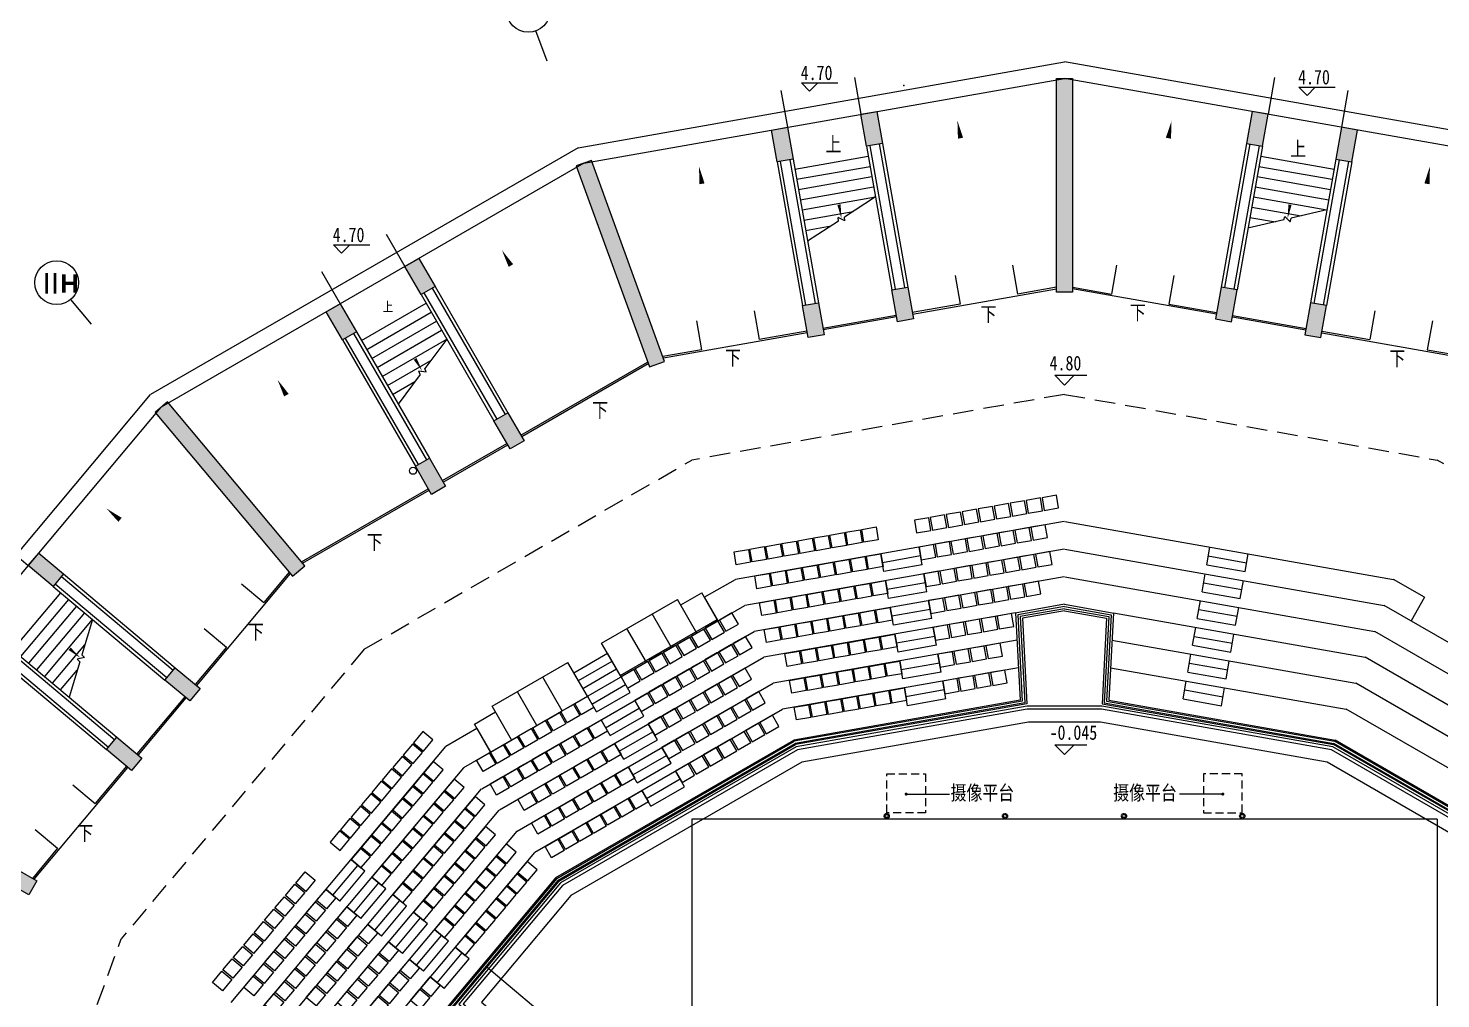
# Model space of a CAD drawing. Extents: x 23317406 to 24383751, y 42324270 to 43451021.
# Drawn here: x 23965397 to 24008980, y 43113405 to 43143351 of the extents above; entities that cross this region are included whole.
import ezdxf

# ---------------------------------------------------------------- set-up
doc = ezdxf.new("R2010")
doc.units = 0
doc.header["$MEASUREMENT"] = 0
doc.linetypes.add('DASHED', pattern=[0.75, 0.5, -0.25])
doc.linetypes.add('HIDDEN', pattern=[9.525, 6.35, -3.175])
doc.layers.get('0').update_dxf_attribs({"linetype": 'CONTINUOUS'})
for name, color, linetype in [('Y-LG', 7, 'CONTINUOUS'), ('场地', 5, 'CONTINUOUS'), ('墙', 7, 'CONTINUOUS'), ('座位', 253, 'CONTINUOUS'), ('投影', 9, 'CONTINUOUS'), ('柱填充', 8, 'CONTINUOUS'), ('柱形', 7, 'CONTINUOUS'), ('栏杆', 146, 'CONTINUOUS'), ('楼梯', 5, 'CONTINUOUS'), ('汉字', 7, 'CONTINUOUS'), ('辅助件', 9, 'CONTINUOUS'), ('边界', 9, 'CONTINUOUS'), ('门窗', 7, 'CONTINUOUS')]:
    doc.layers.add(name, color=color, linetype=linetype)
doc.styles.add('Q1', font='SimSun.ttf', dxfattribs={"width": 0.8, "height": 450})
doc.styles.add('Q200', font='SimSun.ttf', dxfattribs={"width": 0.8, "height": 450})
doc.styles.add('T-SG-01$0$Arial', font='ARIALBD.TTF')
doc.linetypes.add('ZIGZAG', pattern='A,0.00254,-5.08,[131,ltypeshp.shx,S=5.08,R=0,X=-5.08,Y=0],-10.16,[131,ltypeshp.shx,S=5.08,R=180,X=5.08,Y=0],-5.08', length=20.32254)
doc.dimstyles.new('Q2', dxfattribs={"dimscale": 150, "dimtxt": 2.5, "dimasz": 2.5, "dimexe": 0, "dimexo": 0, "dimgap": 0.5, "dimtad": 1, "dimdec": 4, "dimdsep": 46, "dimtxsty": 'Q200', "dimblk1": 'DOTSMALL', "dimblk2": 'DOTSMALL', "dimsah": 1, "dimcen": 2.5, "dimadec": 0, "dimazin": 0, "dimtfac": 1, "dimtdec": 3, "dimtmove": 2, "dimatfit": 3, "dimldrblk": 'DOTSMALL', "dimfxl": 1, "dimtolj": 1, "dimtzin": 10, "dimarcsym": 0})

# ---------------------------------------------------------------- blocks, each defined once
blk = doc.blocks.new('M100')
at = {"layer": '门窗'}
blk.add_line((0, 1000), (0, 0), dxfattribs=at)
blk = doc.blocks.new('T-SEAT-LOWER$0$SEAT_500CS')
blk.add_lwpolyline([(-400, -225), (-400, 225), (0, 225), (0, -225)], close=True)
blk = doc.blocks.new('_DOTSMALL')
at = {"color": 0, "linetype": 'ByBlock', "const_width": 0.5}
blk.add_lwpolyline([(-0.0625, 0, 1), (0.0625, 0, 1)], format="xyb", close=True, dxfattribs=at)

msp = doc.modelspace()

# ---------------------------------------------------------------- hatches: boundary and pattern name
at = {"layer": '柱填充'}
for points in [[(23997620, 43141802.95279), (23997620, 43135202.67981), (23997120, 43135202.67981), (23997120, 43141802.95279)], [(23991580.15561, 43140782.04701), (23991087.75173, 43140695.22292), (23991261.39991, 43139710.41516), (23991753.80378, 43139797.23925)], [(24002986.19622, 43139797.23925), (24003478.60009, 43139710.41516), (24003652.24827, 43140695.22292), (24003159.84439, 43140782.04701)], [(23988503.9382, 43139224.20027), (23988996.34208, 43139311.02436), (23988822.6939, 43140295.83211), (23988330.29002, 43140209.00802)], [(24006409.70998, 43140209.00802), (24005917.3061, 43140295.83211), (24005743.65792, 43139311.02436), (24006236.0618, 43139224.20027)], [(23982775.36878, 43139273.60728), (23982305.52247, 43139102.5972), (23984562.94878, 43132900.36939), (23985032.79509, 43133071.37946)], [(23977448.94175, 43136248.5213), (23977015.92904, 43135998.5213), (23977515.92904, 43135132.4959), (23977948.94175, 43135382.4959)], [(23992216.46666, 43134293.97284), (23992708.87054, 43134380.79692), (23992535.22236, 43135365.60468), (23992042.81848, 43135278.78059)], [(24002697.18152, 43135278.78059), (24002204.77764, 43135365.60468), (24002031.12946, 43134380.79692), (24002523.53334, 43134293.97284)], [(23975091.05791, 43133732.4959), (23975524.07062, 43133982.4959), (23975024.07062, 43134848.5213), (23974591.05791, 43134598.5213)], [(23989459.00318, 43133807.75763), (23989951.40705, 43133894.58171), (23989777.75888, 43134879.38947), (23989285.355, 43134792.56538)], [(24005454.645, 43134792.56538), (24004962.24112, 43134879.38947), (24004788.59295, 43133894.58171), (24005280.99682, 43133807.75763)], [(23969308.04326, 43131498.24326), (23973550.61695, 43126442.14082), (23973933.63917, 43126763.53463), (23969691.06548, 43131819.63707)], [(23980265.93061, 43130369.35708), (23980698.94331, 43130619.35708), (23980198.94331, 43131485.38248), (23979765.93061, 43131235.38248)], [(23977841.05791, 43128969.35618), (23978274.07062, 43129219.35618), (23977774.07062, 43130085.38158), (23977341.05791, 43129835.38158)], [(23965720.50147, 43127155.24086), (23965399.10767, 43126772.21864), (23966165.15211, 43126129.43103), (23966486.54592, 43126512.45325)], [(23970378.39771, 43122594.10055), (23970699.79151, 43122977.12278), (23969933.74707, 43123619.91039), (23969612.35326, 43123236.88816)], [(23968578.59124, 43120449.17473), (23968899.98505, 43120832.19695), (23968133.9406, 43121474.98456), (23967812.5468, 43121091.96234)], [(23959945.25018, 43120340.10097), (23965661.25425, 43117039.96449), (23965411.25425, 43116606.95178), (23959695.25018, 43119907.08827)]]:
    msp.add_hatch(color=256, dxfattribs=at).paths.add_polyline_path(points)

# ---------------------------------------------------------------- linework, layer by layer
for p, q in [((23981406.64567, 43142331.15362), (23981055.63916, 43143267.57447)), ((23967351.81863, 43134218.51195), (23966709.03102, 43134984.5564))]:
    msp.add_line(p, q)
at = {"color": 2}
for centre in [(23980828.08644, 43143903.06228), (23966275.14938, 43135501.63639)]:
    msp.add_circle(centre, 675, dxfattribs=at)
at = {"layer": 'Y-LG'}
msp.add_circle((23977267.41349, 43129697.78469), 110, dxfattribs=at)
at = {"layer": '场地'}
for p, q in [((23985870, 43118944.23646), (23985870, 43077944.23646)), ((24008870, 43118944.23646), (23985870, 43118944.23646)), ((24008870, 43118944.23646), (24008870, 43077944.23646))]:
    msp.add_line(p, q, dxfattribs=at)
at = {"layer": '墙'}
for p, q in [((23991261.39991, 43139710.41516), (23992042.81671, 43135278.78028)), ((23991359.88068, 43139727.77998), (23992141.29748, 43135296.14509)), ((23991655.32301, 43139779.87444), (23992436.73981, 43135348.23955)), ((23991753.80378, 43139797.23925), (23992535.22058, 43135365.60436)), ((24002986.19621, 43139797.23925), (24002204.77942, 43135365.60436)), ((24003084.67699, 43139779.87444), (24002303.26019, 43135348.23955)), ((24003380.11932, 43139727.77998), (24002598.70252, 43135296.14509)), ((24003478.60009, 43139710.41516), (24002697.18329, 43135278.78028)), ((23988503.9382, 43139224.20027), (23989285.355, 43134792.56538)), ((23988602.41897, 43139241.56508), (23989383.83577, 43134809.9302)), ((23988897.8613, 43139293.65954), (23989679.2781, 43134862.02465)), ((23988996.34208, 43139311.02436), (23989777.75888, 43134879.38947)), ((24005743.65792, 43139311.02436), (24004962.24112, 43134879.38947)), ((24005842.1387, 43139293.65954), (24005060.7219, 43134862.02465)), ((24006137.58102, 43139241.56508), (24005356.16422, 43134809.9302)), ((24006236.0618, 43139224.20027), (24005454.645, 43134792.56538)), ((23977862.33937, 43135332.4958), (23980112.33937, 43131435.38148)), ((23977948.94192, 43135382.4958), (23980198.94191, 43131485.38148)), ((23977515.92921, 43135132.4958), (23979765.92921, 43131235.38148)), ((23977602.53175, 43135182.4958), (23979852.53175, 43131285.38148)), ((23975524.07078, 43133982.4958), (23977774.07078, 43130085.38148)), ((23975091.05808, 43133732.4958), (23977341.05808, 43129835.38148)), ((23975177.66062, 43133782.4958), (23977427.66062, 43129885.38148)), ((23975437.46824, 43133932.4958), (23977687.46824, 43130035.38148)), ((23966165.15247, 43126129.43089), (23969612.35247, 43123236.88665)), ((23966229.43123, 43126206.03534), (23969676.63123, 43123313.49109)), ((23966422.26752, 43126435.84867), (23969869.46751, 43123543.30443)), ((23966486.54628, 43126512.45311), (23969933.74627, 43123619.90887)), ((23964686.74097, 43124367.52867), (23968133.94096, 43121474.98443)), ((23964365.34717, 43123984.50645), (23967812.54716, 43121091.96221)), ((23964429.62593, 43124061.1109), (23967876.82592, 43121168.56665)), ((23964622.46221, 43124290.92423), (23968069.6622, 43121398.37999))]:
    msp.add_line(p, q, dxfattribs=at)
at = {"layer": '墙', "ltscale": 100}
for p, q in [((23992682.82153, 43134528.51777), (23997120, 43135310.91206)), ((24002057.17847, 43134528.51777), (23997620, 43135310.91206)), ((23992190.41943, 43134441.694), (23989925.35983, 43134042.30288)), ((24002549.58057, 43134441.694), (24004814.64017, 43134042.30288)), ((23989432.95595, 43133955.47879), (23984995.77748, 43133173.08451)), ((24005307.04405, 43133955.47879), (24009744.22252, 43133173.08451)), ((23980623.94339, 43130749.26074), (23984525.93117, 43133002.07443)), ((23978199.0707, 43129349.25984), (23980190.93069, 43130499.26074)), ((23973864.06883, 43126846.44534), (23977766.058, 43129099.25984)), ((23973481.04661, 43126525.05153), (23970584.88512, 43123073.54068)), ((23970263.49132, 43122690.51846), (23968785.07866, 43120928.61486)), ((23968463.68485, 43120545.59264), (23965567.52238, 43117094.08061))]:
    msp.add_line(p, q, dxfattribs=at)
at = {"layer": '墙', "color": 9, "linetype": 'ZIGZAG', "ltscale": 10}
for p, q in [((23997120, 43135361.68339), (23995924.00471, 43135150.79715)), ((23997620, 43135361.68339), (23998815.99529, 43135150.79715)), ((23994151.35075, 43134838.23043), (23992674.1409, 43134577.75848)), ((24000588.64925, 43134838.23043), (24002065.8591, 43134577.75848)), ((23992181.73703, 43134490.93439), (23989916.67742, 43134091.54326)), ((24002558.26297, 43134490.93439), (24004823.32258, 43134091.54326)), ((23989424.27354, 43134004.71918), (23987947.06191, 43133744.24691)), ((24005315.72646, 43134004.71918), (24006792.93809, 43133744.24691)), ((23986174.40796, 43133431.68019), (23984978.41267, 43133220.79395)), ((24008565.59204, 43133431.68019), (24009761.58733, 43133220.79395)), ((23980598.94339, 43130792.56201), (23984508.56636, 43133049.78388)), ((23978174.0707, 43129392.56111), (23980165.93069, 43130542.56201)), ((23973831.43364, 43126885.33843), (23977741.058, 43129142.56111)), ((23973448.41142, 43126563.94463), (23972667.78094, 43125633.62544)), ((23971510.76324, 43124254.74545), (23970546.5829, 43123105.68006)), ((23970225.1891, 43122722.65784), (23968746.77643, 43120960.75424)), ((23968425.38263, 43120577.73202), (23967461.2013, 43119428.66546)), ((23966304.1836, 43118049.78546), (23965523.55312, 43117119.46627))]:
    msp.add_line(p, q, dxfattribs=at)
at = {"layer": '墙', "ltscale": 5000}
for start, end in [(67.1172342395, 67.1172342395), (66.2587266313, 66.2587266313), (64.4772342395, 64.4772342395), (64.9387266313, 64.9387266313)]:
    msp.add_arc((23850578.58196, 42857442.58139), 533172.67138, start, end, dxfattribs=at)
at = {"layer": '墙'}
for centre, start, end in [((23850634.74669, 42857737.27781), 79.4743453394, 79.4743453394), ((23850639.30178, 42857736.37231), 78.1227654233, 78.1227654233), ((23850644.55659, 42857735.23786), 77.5606287088, 77.5606287088), ((23850649.0789, 42857734.18074), 76.2090487927, 76.2090487927)]:
    msp.add_arc(centre, 530172.67138, start, end, dxfattribs=at)
at = {"layer": '座位'}
for p, q in [((23983089.61522, 43124378.58842), (23985427.88381, 43125728.58842)), ((23986027.88381, 43124689.35794), (23985427.88381, 43125728.58842)), ((23985527.88381, 43125555.38334), (23986177.40286, 43125930.38335)), ((23986677.40286, 43125064.35794), (23986177.40286, 43125930.38335)), ((23985248.46095, 43124239.35794), (23984648.46094, 43125278.58842)), ((23984469.03808, 43123789.35794), (23983869.03808, 43124828.58842)), ((23983689.61522, 43123339.35794), (23983089.61522, 43124378.58842)), ((23979712.11615, 43122428.58841), (23982050.38474, 43123778.58842)), ((23982650.38474, 43122739.35793), (23982050.38474, 43123778.58842)), ((23981870.96188, 43122289.35793), (23981270.96187, 43123328.58842)), ((23981091.53901, 43121839.35793), (23980491.53901, 43122878.58841)), ((23979162.5971, 43121880.38333), (23979812.11615, 43122255.38333)), ((23980312.11615, 43121389.35793), (23979712.11615, 43122428.58841)), ((23979662.5971, 43121014.35793), (23979162.5971, 43121880.38333))]:
    msp.add_line(p, q, dxfattribs=at)
at = {"layer": '投影', "linetype": 'HIDDEN', "ltscale": 100}
for p, q in [((23997370, 43132054.85731), (23985874.49064, 43130027.88885)), ((23997370, 43132054.85731), (24008865.50936, 43130027.88885)), ((23975765.50936, 43124191.46579), (23985874.49064, 43130027.88885)), ((24018974.49064, 43124191.46579), (24008865.50936, 43130027.88885)), ((23975765.50936, 43124191.46579), (23968262.3485, 43115249.54689)), ((23964270, 43104280.65952), (23968262.3485, 43115249.54689))]:
    msp.add_line(p, q, dxfattribs=at)
at = {"layer": '投影'}
for p, q in [((23997363.05403, 43128134.08588), (23987215.05453, 43126344.71973)), ((23997376.94597, 43128134.08588), (24007524.94547, 43126344.71973)), ((23997363.05403, 43127281.12753), (23987506.78347, 43125543.20106)), ((23991798.88558, 43126584.33393), (23991701.64259, 43127135.82627)), ((23992932.03339, 43127068.45792), (23991750.26409, 43126860.0801)), ((23992980.65488, 43126792.71175), (23992883.4119, 43127344.20409)), ((23997376.94597, 43127281.12753), (24007233.21652, 43125543.20106)), ((24001759.34512, 43126792.71175), (24001856.5881, 43127344.20409)), ((24001807.96661, 43127068.45792), (24002989.73591, 43126860.0801)), ((24002941.11442, 43126584.33393), (24003038.35741, 43127135.82627)), ((23992980.65488, 43126792.71175), (23991798.88558, 43126584.33393)), ((24001759.34512, 43126792.71175), (24002941.11442, 43126584.33393)), ((23986257.40286, 43125791.81928), (23987215.05454, 43126344.71974)), ((23997363.05404, 43126428.16918), (23987798.51242, 43124741.68239)), ((23991944.75005, 43125757.09542), (23991847.50707, 43126308.58776)), ((23993077.89786, 43126241.21941), (23991896.12856, 43126032.84159)), ((23993126.51935, 43125965.47324), (23993029.27637, 43126516.96558)), ((23997376.94596, 43126428.16918), (24006941.48758, 43124741.68239)), ((24001613.48065, 43125965.47324), (24001710.72363, 43126516.96558)), ((24001662.10214, 43126241.21941), (24002843.87144, 43126032.84159)), ((24002795.24995, 43125757.09542), (24002892.49293, 43126308.58776)), ((24008482.59714, 43125791.81928), (24007524.94546, 43126344.71974)), ((23986257.40286, 43125791.81928), (23986677.40286, 43125064.35794)), ((23993126.51935, 43125965.47324), (23991944.75005, 43125757.09542)), ((23993272.38382, 43125138.23473), (23993175.14084, 43125689.72707)), ((24001467.61617, 43125138.23473), (24001564.85916, 43125689.72707)), ((24001613.48065, 43125965.47324), (24002795.24995, 43125757.09542)), ((24008482.59714, 43125791.81928), (24008062.59714, 43125064.35794)), ((23978839.32462, 43120539.04134), (23987506.78348, 43125543.20107)), ((23995861.86103, 43125310.50998), (23988090.24136, 43123940.16372)), ((23992090.61452, 43124929.85691), (23991993.37154, 43125481.34925)), ((23993223.76233, 43125413.9809), (23992041.99303, 43125205.60308)), ((23997370, 43125576.43558), (23995847.35072, 43125307.95143)), ((23995861.86103, 43125310.50998), (23996003.17473, 43122614.08404)), ((23997370, 43125373.35026), (23996070.84753, 43125144.27463)), ((23997370, 43125576.43558), (23998892.64928, 43125307.95143)), ((23997370, 43125373.35026), (23998669.15247, 43125144.27463)), ((23998878.13897, 43125310.50998), (23998736.82527, 43122614.08406)), ((23998878.13897, 43125310.50998), (24006649.75864, 43123940.16372)), ((24001516.23766, 43125413.9809), (24002698.00697, 43125205.60308)), ((24002649.38548, 43124929.85691), (24002746.62846, 43125481.34925)), ((24015900.67538, 43120539.04134), (24007233.21652, 43125543.20107)), ((23983664.61522, 43123382.65921), (23986652.40286, 43125107.65921)), ((23993272.38382, 43125138.23473), (23992090.61452, 43124929.85691)), ((23993418.2483, 43124310.99621), (23993321.00532, 43124862.48856)), ((23996070.84753, 43125144.27463), (23996208.99748, 43122508.21642)), ((23998669.15247, 43125144.27463), (23998531.00252, 43122508.21644)), ((24001321.7517, 43124310.99621), (24001418.99468, 43124862.48856)), ((24001467.61617, 43125138.23473), (24002649.38548, 43124929.85691)), ((23979387.59569, 43119885.63733), (23987798.51242, 43124741.6824)), ((23995906.15338, 43124465.36157), (23988381.9703, 43123138.64505)), ((23992236.47899, 43124102.6184), (23992139.23601, 43124654.11074)), ((23993369.62681, 43124586.74239), (23992187.8575, 43124378.36457)), ((23998833.84661, 43124465.36157), (24006358.0297, 43123138.64505)), ((24001370.37319, 43124586.74239), (24002552.14249, 43124378.36457)), ((24002503.521, 43124102.6184), (24002600.76399, 43124654.11074)), ((24015352.40431, 43119885.63733), (24006941.48758, 43124741.6824)), ((23979935.86675, 43119232.23333), (23988090.24136, 43123940.16373)), ((23982230.38474, 43123466.81927), (23983269.61522, 43124066.81928)), ((23983689.61522, 43123339.35794), (23983269.61522, 43124066.81928)), ((23993418.2483, 43124310.99621), (23992236.47899, 43124102.6184)), ((23993564.11277, 43123483.7577), (23993466.86979, 43124035.25004)), ((24001175.88723, 43123483.7577), (24001273.13021, 43124035.25004)), ((24001321.7517, 43124310.99621), (24002503.521, 43124102.6184)), ((24014804.13325, 43119232.23333), (24006649.75864, 43123940.16373)), ((23982370.38474, 43123224.33216), (23983409.61522, 43123824.33216)), ((23982510.38474, 43122981.84505), (23983549.61522, 43123581.84505)), ((23995950.44574, 43123620.21315), (23988673.69924, 43122337.12638)), ((23992382.34347, 43123275.37988), (23992285.10048, 43123826.87223)), ((23993515.49128, 43123759.50387), (23992333.72198, 43123551.12606)), ((23993564.11277, 43123483.7577), (23992382.34347, 43123275.37988)), ((23998789.55426, 43123620.21315), (24006066.30076, 43122337.12638)), ((24001175.88723, 43123483.7577), (24002357.65653, 43123275.37988)), ((24001224.50872, 43123759.50387), (24002406.27802, 43123551.12606)), ((24002357.65653, 43123275.37988), (24002454.89952, 43123826.87223)), ((23980484.13781, 43118578.82932), (23988381.9703, 43123138.64506)), ((23982650.38474, 43122739.35793), (23982230.38474, 43123466.81927)), ((23982790.38474, 43122496.87082), (23983829.61522, 43123096.87082)), ((23983969.61522, 43122854.38371), (23983689.61522, 43123339.35794)), ((23993709.97724, 43122656.51919), (23993612.73426, 43123208.01153)), ((24001030.02276, 43122656.51919), (24001127.26574, 43123208.01153)), ((24014255.86219, 43118578.82932), (24006358.0297, 43123138.64506)), ((23982930.38474, 43122254.38371), (23982650.38474, 43122739.35793)), ((23982930.38474, 43122254.38371), (23983969.61522, 43122854.38371)), ((23984389.61522, 43122126.92237), (23984109.61522, 43122611.8966)), ((23996003.17473, 43122614.08404), (23989020.99562, 43121382.93747)), ((23992528.20794, 43122448.14137), (23992430.96496, 43122999.63371)), ((23993661.35575, 43122932.26536), (23992479.58645, 43122723.88754)), ((23993709.97724, 43122656.51919), (23992528.20794, 43122448.14137)), ((23998736.82527, 43122614.08406), (24005719.0044, 43121382.93749)), ((24001030.02276, 43122656.51919), (24002211.79206, 43122448.14137)), ((24001078.64425, 43122932.26536), (24002260.41355, 43122723.88754)), ((24002211.79206, 43122448.14137), (24002309.03504, 43122999.63371)), ((23981032.40887, 43117925.42532), (23988673.69924, 43122337.12639)), ((23983210.38474, 43121769.40948), (23984249.61522, 43122369.40949)), ((23996208.99748, 43122508.21642), (23989069.61711, 43121249.35103)), ((23998531.00252, 43122508.21644), (24005670.38291, 43121249.35104)), ((24013707.59112, 43117925.42532), (24006066.30076, 43122337.12639)), ((23979242.5971, 43121741.81927), (23978284.94541, 43121188.91881)), ((23979242.5971, 43121741.81927), (23979662.5971, 43121014.35793)), ((23983350.38474, 43121526.92237), (23983070.38474, 43122011.8966)), ((23983350.38474, 43121526.92237), (23984389.61522, 43122126.92237)), ((23984809.61523, 43121399.46103), (23984529.61523, 43121884.43526)), ((23981679.00438, 43117144.03686), (23989020.99561, 43121382.93748)), ((23983630.38474, 43121041.94814), (23984669.61522, 43121641.94815)), ((23983770.38474, 43120799.46103), (23984809.61523, 43121399.46103)), ((24013060.99563, 43117144.03686), (24005719.0044, 43121382.93749)), ((23971656.77554, 43113289.77353), (23978284.94543, 43121188.91881)), ((23981770.38289, 43117035.13619), (23989069.6171, 43121249.35103)), ((23983770.38474, 43120799.46103), (23983490.38474, 43121284.43526)), ((23984050.38474, 43120314.48681), (23985089.61523, 43120914.48681)), ((23985229.61523, 43120671.9997), (23984949.61523, 43121156.97392)), ((24012969.61712, 43117035.1362), (24005670.38291, 43121249.35104)), ((23972395.45914, 43112863.29435), (23978833.21649, 43120535.5148)), ((23984190.38474, 43120071.99969), (23983910.38474, 43120556.97392)), ((23984190.38474, 43120071.99969), (23985229.61523, 43120671.9997)), ((23985649.61523, 43119944.53836), (23985369.61523, 43120429.51258)), ((23984470.38474, 43119587.02547), (23985509.61523, 43120187.02547)), ((23973134.14274, 43112436.81517), (23979381.48755, 43119882.11079)), ((23984610.38475, 43119344.53836), (23984330.38474, 43119829.51258)), ((23984610.38475, 43119344.53836), (23985649.61523, 43119944.53836)), ((23973872.82634, 43112010.336), (23979929.75861, 43119228.70679)), ((23974611.50995, 43111583.85682), (23980478.02968, 43118575.30278)), ((23975350.19355, 43111157.37764), (23981026.30074, 43117921.89877)), ((23974799.68036, 43116599.73897), (23975571.02549, 43117518.9923)), ((23975785.51794, 43117339.01177), (23975356.53305, 43117698.97283)), ((23975014.1728, 43116419.75844), (23975785.51794, 43117339.01177)), ((23975443.15769, 43116059.79738), (23976214.50282, 43116979.05071)), ((23976428.99527, 43116799.07018), (23976000.01038, 43117159.03124)), ((23981679.00438, 43117144.03686), (23976229.57879, 43110649.66433)), ((23981770.38289, 43117035.13619), (23976352.69273, 43110578.58447)), ((23975014.1728, 43116419.75844), (23974585.18792, 43116779.7195)), ((23975657.65014, 43115879.81685), (23976428.99527, 43116799.07018)), ((23977072.4726, 43116259.12859), (23976643.48771, 43116619.08965)), ((23975657.65014, 43115879.81685), (23975228.66525, 43116239.77791)), ((23976086.63502, 43115519.85578), (23976857.98016, 43116439.10912)), ((23976301.12747, 43115339.87525), (23977072.4726, 43116259.12859)), ((23977715.94993, 43115719.18699), (23977286.96505, 43116079.14806)), ((23976301.12747, 43115339.87525), (23975872.14258, 43115699.83632)), ((23976730.11236, 43114979.91419), (23977501.45749, 43115899.16752)), ((23976944.6048, 43114799.93366), (23977715.94993, 43115719.18699)), ((23977373.58969, 43114439.9726), (23978144.93482, 43115359.22593)), ((23978359.42726, 43115179.2454), (23977930.44238, 43115539.20646)), ((23976944.6048, 43114799.93366), (23976515.61991, 43115159.89472)), ((23977588.08213, 43114259.99207), (23978359.42726, 43115179.2454)), ((23978017.06702, 43113900.03101), (23978788.41215, 43114819.28434)), ((23979002.9046, 43114639.30381), (23978573.91971, 43114999.26487)), ((23977588.08213, 43114259.99207), (23977159.09724, 43114619.95313)), ((23978231.55946, 43113720.05048), (23979002.9046, 43114639.30381)), ((23983450, 43111103.55879), (23979543.62852, 43114381.39366)), ((23978231.55946, 43113720.05048), (23977802.57458, 43114080.01154))]:
    msp.add_line(p, q, dxfattribs=at)
at = {"layer": '投影', "linetype": 'DASHED', "ltscale": 500}
for points in [[(23991885, 43120344.23646), (23993085, 43120344.23646), (23993085, 43119144.23646), (23991885, 43119144.23646)], [(24002855, 43120344.23646), (24001655, 43120344.23646), (24001655, 43119144.23646), (24002855, 43119144.23646)]]:
    msp.add_lwpolyline(points, close=True, dxfattribs=at)
at = {"layer": '柱形'}
for p, q in [((23997120, 43135202.67981), (23997120, 43141802.95279)), ((23997120, 43141802.95279), (23997620, 43141802.95279)), ((23997620, 43141802.95279), (23997620, 43135202.67981)), ((23991087.75173, 43140695.22292), (23991580.15561, 43140782.04701)), ((23991261.39991, 43139710.41516), (23991087.75173, 43140695.22292)), ((23991580.15561, 43140782.04701), (23991753.80378, 43139797.23925)), ((24003159.84439, 43140782.04701), (24002986.19622, 43139797.23925)), ((24003652.24827, 43140695.22292), (24003159.84439, 43140782.04701)), ((24003478.60009, 43139710.41516), (24003652.24827, 43140695.22292)), ((23988330.29002, 43140209.00802), (23988822.6939, 43140295.83211)), ((23988503.9382, 43139224.20027), (23988330.29002, 43140209.00802)), ((23988822.6939, 43140295.83211), (23988996.34208, 43139311.02436)), ((24005917.3061, 43140295.83211), (24005743.65792, 43139311.02436)), ((24006409.70998, 43140209.00802), (24005917.3061, 43140295.83211)), ((24006236.0618, 43139224.20027), (24006409.70998, 43140209.00802)), ((23991753.80378, 43139797.23925), (23991261.39991, 43139710.41516)), ((24002986.19622, 43139797.23925), (24003478.60009, 43139710.41516)), ((23982775.36878, 43139273.60728), (23982305.52247, 43139102.5972)), ((23985032.79509, 43133071.37946), (23982775.36878, 43139273.60728)), ((23988996.34208, 43139311.02436), (23988503.9382, 43139224.20027)), ((24005743.65792, 43139311.02436), (24006236.0618, 43139224.20027)), ((23982305.52247, 43139102.5972), (23984562.94878, 43132900.36939)), ((23977015.92904, 43135998.5213), (23977448.94175, 43136248.5213)), ((23977448.94175, 43136248.5213), (23977948.94175, 43135382.4959)), ((23977515.92904, 43135132.4959), (23977015.92904, 43135998.5213)), ((23977948.94175, 43135382.4959), (23977515.92904, 43135132.4959)), ((23992042.81848, 43135278.78059), (23992535.22236, 43135365.60468)), ((23992216.46666, 43134293.97284), (23992042.81848, 43135278.78059)), ((23992535.22236, 43135365.60468), (23992708.87054, 43134380.79692)), ((24002204.77764, 43135365.60468), (24002031.12946, 43134380.79692)), ((24002697.18152, 43135278.78059), (24002204.77764, 43135365.60468)), ((24002523.53334, 43134293.97284), (24002697.18152, 43135278.78059)), ((23974591.05791, 43134598.5213), (23975024.07062, 43134848.5213)), ((23975024.07062, 43134848.5213), (23975524.07062, 43133982.4959)), ((23989285.355, 43134792.56538), (23989777.75888, 43134879.38947)), ((23989777.75888, 43134879.38947), (23989951.40705, 43133894.58171)), ((23997620, 43135202.67981), (23997120, 43135202.67981)), ((24004962.24112, 43134879.38947), (24004788.59295, 43133894.58171)), ((24005454.645, 43134792.56538), (24004962.24112, 43134879.38947)), ((23975091.05791, 43133732.4959), (23974591.05791, 43134598.5213)), ((23989459.00318, 43133807.75763), (23989285.355, 43134792.56538)), ((23992708.87054, 43134380.79692), (23992216.46666, 43134293.97284)), ((24002031.12946, 43134380.79692), (24002523.53334, 43134293.97284)), ((24005280.99682, 43133807.75763), (24005454.645, 43134792.56538)), ((23975524.07062, 43133982.4959), (23975091.05791, 43133732.4959)), ((23989951.40705, 43133894.58171), (23989459.00318, 43133807.75763)), ((24004788.59295, 43133894.58171), (24005280.99682, 43133807.75763)), ((23984562.94878, 43132900.36939), (23985032.79509, 43133071.37946)), ((23969691.06548, 43131819.63707), (23969308.04326, 43131498.24326)), ((23973933.63917, 43126763.53463), (23969691.06548, 43131819.63707)), ((23969308.04326, 43131498.24326), (23973550.61695, 43126442.14082)), ((23979765.93061, 43131235.38248), (23980198.94331, 43131485.38248)), ((23980198.94331, 43131485.38248), (23980698.94331, 43130619.35708)), ((23980265.93061, 43130369.35708), (23979765.93061, 43131235.38248)), ((23980698.94331, 43130619.35708), (23980265.93061, 43130369.35708)), ((23977341.05791, 43129835.38158), (23977774.07062, 43130085.38158)), ((23977774.07062, 43130085.38158), (23978274.07062, 43129219.35618)), ((23977841.05791, 43128969.35618), (23977341.05791, 43129835.38158)), ((23978274.07062, 43129219.35618), (23977841.05791, 43128969.35618)), ((23965399.10767, 43126772.21864), (23965720.50147, 43127155.24086)), ((23965720.50147, 43127155.24086), (23966486.54592, 43126512.45325)), ((23966165.15211, 43126129.43103), (23965399.10767, 43126772.21864)), ((23973550.61695, 43126442.14082), (23973933.63917, 43126763.53463)), ((23966486.54592, 43126512.45325), (23966165.15211, 43126129.43103)), ((23969612.35326, 43123236.88816), (23969933.74707, 43123619.91039)), ((23969933.74707, 43123619.91039), (23970699.79151, 43122977.12278)), ((23970378.39771, 43122594.10055), (23969612.35326, 43123236.88816)), ((23970699.79151, 43122977.12278), (23970378.39771, 43122594.10055)), ((23967812.5468, 43121091.96234), (23968133.9406, 43121474.98456)), ((23968133.9406, 43121474.98456), (23968899.98505, 43120832.19695)), ((23968578.59124, 43120449.17473), (23967812.5468, 43121091.96234)), ((23968899.98505, 43120832.19695), (23968578.59124, 43120449.17473)), ((23959945.25018, 43120340.10097), (23965661.25425, 43117039.96449)), ((23965411.25425, 43116606.95178), (23959695.25018, 43119907.08827)), ((23965661.25425, 43117039.96449), (23965411.25425, 43116606.95178))]:
    msp.add_line(p, q, dxfattribs=at)
at = {"layer": '柱形', "linetype": 'DASHED'}
for centre, radius in [((23991885, 43119044.23646), 80), ((23995535, 43119044.23646), 80), ((23999205, 43119044.23646), 80), ((24002855, 43119044.23646), 80), ((23991885, 43119044.23646), 50), ((23995535, 43119044.23646), 50), ((23999205, 43119044.23646), 50), ((24002855, 43119044.23646), 50)]:
    msp.add_circle(centre, radius, dxfattribs=at)
at = {"layer": '栏杆'}
for p, q in [((23997370, 43125510.43285), (23995929.78164, 43125256.4835)), ((23995929.78164, 43125256.4835), (23996069.51347, 43122590.24144)), ((23997370, 43125439.35299), (23996002.92692, 43125198.30112)), ((23997370, 43125510.43285), (23998810.21836, 43125256.4835)), ((23997370, 43125439.35299), (23998737.07308, 43125198.30112)), ((23998810.21836, 43125256.4835), (23998670.48653, 43122590.24144)), ((23996002.92692, 43125198.30112), (23996142.65874, 43122532.05906)), ((23998737.07308, 43125198.30112), (23998597.34126, 43122532.05906)), ((23996069.51347, 43122590.24144), (23989033.15097, 43121349.54088)), ((23996142.65874, 43122532.05906), (23989057.46171, 43121282.74766)), ((23998597.34126, 43122532.05906), (24005682.53828, 43121282.74766)), ((23998670.48653, 43122590.24144), (24005706.84903, 43121349.54088)), ((23981701.84901, 43117116.81169), (23989033.15099, 43121349.54087)), ((24013038.15101, 43117116.8117), (24005706.84903, 43121349.54088)), ((23981747.53826, 43117062.36136), (23989057.46173, 43121282.74764)), ((24012992.46175, 43117062.36136), (24005682.53828, 43121282.74766)), ((23981701.84901, 43117116.81169), (23976260.35728, 43110631.89437)), ((23981747.53826, 43117062.36136), (23976321.91424, 43110596.35444))]:
    msp.add_line(p, q, dxfattribs=at)
at = {"layer": '楼梯'}
for p, q in [((23989050.17301, 43139005.73395), (23991315.23084, 43139405.12476)), ((24003424.76916, 43139405.12476), (24005689.82699, 43139005.73395)), ((23989105.74043, 43138690.59547), (23991370.79826, 43139089.98628)), ((23989161.30784, 43138375.45699), (23991426.36568, 43138774.8478)), ((24003313.63432, 43138774.8478), (24005578.69215, 43138375.45699)), ((24003369.20174, 43139089.98628), (24005634.25957, 43138690.59547)), ((23989216.87526, 43138060.31851), (23991481.93309, 43138459.70932)), ((24003258.06691, 43138459.70932), (24005523.12474, 43138060.31851)), ((23989272.44268, 43137745.18003), (23991537.50051, 43138144.57084)), ((24003202.49949, 43138144.57084), (24005467.55732, 43137745.18003)), ((23989328.01009, 43137430.04155), (23990853.45721, 43137699.01903)), ((24003091.36466, 43137514.29388), (24003877.20105, 43137375.72972)), ((24003146.93207, 43137829.43236), (24004672.37918, 43137560.45487)), ((23989383.57751, 43137114.90307), (23990169.4139, 43137253.46722)), ((23975679.06922, 43133714.02702), (23977670.92765, 43134864.02702)), ((23975839.06922, 43133436.89889), (23977830.92765, 43134586.89889)), ((23975999.06922, 43133159.77076), (23977990.92765, 43134309.77076)), ((23976159.06922, 43132882.64263), (23978150.92765, 43134032.64263)), ((23976319.06922, 43132605.5145), (23978310.92765, 43133755.5145)), ((23976479.06922, 43132328.38637), (23977820.5249, 43133102.87617)), ((23976639.06922, 43132051.25824), (23977330.12215, 43132450.23784)), ((23964924.21475, 43124168.26452), (23966402.62625, 43125930.16673)), ((23965169.34897, 43123962.57248), (23966647.76047, 43125724.4747)), ((23965414.48319, 43123756.88045), (23966892.89469, 43125518.78266)), ((23965659.61741, 43123551.18841), (23967138.02892, 43125313.09063)), ((23965904.75163, 43123345.49637), (23967383.16314, 43125107.39859)), ((23966149.88586, 43123139.80434), (23967145.55075, 43124326.39155)), ((23966395.02008, 43122934.1123), (23966907.93835, 43123545.3845))]:
    msp.add_line(p, q, dxfattribs=at)
at = {"layer": '汉字', "color": 0}
for p, q in [((23989256.85846, 43141662.38443), (23990374.85846, 43141662.38443)), ((23989256.85846, 43141662.38443), (23989506.85846, 43141412.38443)), ((23989756.85846, 43141662.38443), (23989506.85846, 43141412.38443)), ((24004604.74257, 43141528.6338), (24005722.74257, 43141528.6338)), ((24004604.74257, 43141528.6338), (24004854.74257, 43141278.6338)), ((24005104.74257, 43141528.6338), (24004854.74257, 43141278.6338)), ((23974816.18336, 43136663.14779), (23975934.18336, 43136663.14779)), ((23974816.18336, 43136663.14779), (23975066.18336, 43136413.14779)), ((23975316.18336, 43136663.14779), (23975066.18336, 43136413.14779)), ((23997070, 43132641.60467), (23998058.75985, 43132641.60467)), ((23997070, 43132641.60467), (23997370, 43132341.60467)), ((23997670, 43132641.60467), (23997370, 43132341.60467)), ((23997070, 43121242.61245), (23998058.75985, 43121242.61245)), ((23997070, 43121242.61245), (23997370, 43120942.61245)), ((23997670, 43121242.61245), (23997370, 43120942.61245))]:
    msp.add_line(p, q, dxfattribs=at)
at = {"layer": '汉字'}
for p, q in [((23991537.50051, 43138144.57084), (23990586.81459, 43137525.34128)), ((23990593.01524, 43137410.03784), (23990387.10316, 43137514.60143)), ((23990393.30381, 43137399.29798), (23990387.10316, 43137514.60143)), ((23990593.01524, 43137410.03784), (23990586.81459, 43137525.34128)), ((24004137.4658, 43137436.19095), (24003032.32427, 43137179.45924)), ((24004137.4658, 43137436.19095), (24004171.07519, 43137546.6615)), ((24004328.8064, 43137377.97777), (24004171.07519, 43137546.6615)), ((24004328.8064, 43137377.97777), (24004362.41579, 43137488.44832)), ((24005467.55732, 43137745.18003), (24004362.41579, 43137488.44832)), ((23990393.30381, 43137399.29798), (23989442.61789, 43136780.06843)), ((23978310.92765, 43133755.5145), (23977629.36409, 43132848.47533)), ((23977490.63279, 43132663.84878), (23976809.06922, 43131756.80961)), ((23977674.6269, 43132742.24628), (23977445.36997, 43132770.07783)), ((23977490.63279, 43132663.84878), (23977445.36997, 43132770.07783)), ((23977674.6269, 43132742.24628), (23977629.36409, 43132848.47533)), ((23967383.16314, 43125107.39859), (23967052.92855, 43124021.9521)), ((23967131.79416, 43123937.61024), (23966906.84417, 43123885.35287)), ((23967131.79416, 43123937.61024), (23967052.92855, 43124021.9521)), ((23966985.70977, 43123801.01101), (23966655.47519, 43122715.56452)), ((23966985.70977, 43123801.01101), (23966906.84417, 43123885.35287))]:
    msp.add_line(p, q, dxfattribs=at)
for points in [[(23994946.0441, 43135534.36149, 0, 0, 0), (23994163.75155, 43139958.16749, 160, 0, -0.0098031035), (23994067.40842, 43140497.1833, 160, 0, -0.0098031035)], [(23999793.9559, 43135534.36149, 0, 0, 0), (24000576.24845, 43139958.16749, 160, 0, 0.0098031035), (24000672.59158, 43140497.1833, 160, 0, 0.0098031035)], [(23986962.20541, 43134126.59385, 0, 0, 0), (23986184.28761, 43138551.17123, 160, 0, 0.0098031035), (23986090.46608, 43139090.63168, 160, 0, 0.0098031035)], [(23990181.22044, 43139213.83129, 0, 0, -0.0000000108), (23990411.54684, 43137907.58536, 100, 0, -0.0088812165), (23990490.0592, 43137462.31963, 100, 0, 0)], [(24004558.77956, 43139213.83129, 0, 0, -0.0000000108), (24004328.45316, 43137907.58536, 100, 0, -0.0088812165), (24004249.9408, 43137462.31963, 100, 0, 0)], [(24007777.79459, 43134126.59385, 0, 0, 0), (24008555.71239, 43138551.17123, 160, 0, -0.0098031035), (24008649.53392, 43139090.63168, 160, 0, -0.0098031035)], [(23982536.19427, 43132138.41039, 0, 0, 0), (23980289.97294, 43136028.97987, 160, 0, -0.0098031035), (23980015.31999, 43136502.67366, 160, 0, -0.0098031035)], [(23976670.73266, 43134296.41556, 0, 0, -0.0000000108), (23977333.9311, 43133147.72216, 100, 0, -0.0088812165), (23977559.99844, 43132756.16206, 100, 0, 0)], [(23975606.89367, 43128137.77683, 0, 0, 0), (23973360.67234, 43132028.3463, 160, 0, 0.0098031035), (23973087.76795, 43132503.04963, 160, 0, 0.0098031035)], [(23971672.06933, 43125298.82967, 0, 0, 0), (23968229.23181, 43128184.81493, 160, 0, -0.0098031035), (23967808.95613, 43128535.79699, 160, 0, -0.0098031035)], [(23965656.88496, 43125054.6996, 0, 0, -0.0000000108), (23966672.96391, 43124202.10812, 100, 0, -0.0088812165), (23967019.31916, 43123911.48156, 100, 0, 0)], [(23966460.98744, 43119088.50636, 0, 0, 0), (23963021.00535, 43121977.89458, 160, 0, 0.0098031035), (23962602.37552, 43122330.83809, 160, 0, 0.0098031035)]]:
    msp.add_lwpolyline(points, format="xyseb", dxfattribs=at)
at = {"layer": '辅助件'}
for points in [[(24013020, 43100704.23646), (24013020, 43110688.46873), (24016061.93465, 43113240.95498), (24012923.92785, 43116980.68586), (24005646.07215, 43121182.55781), (23998524.87831, 43122438.21642), (23997370, 43122438.21642), (23996215.12169, 43122438.21642), (23989093.92785, 43121182.55781), (23981816.07215, 43116980.68586), (23978678.06534, 43113240.95498), (23981720, 43110688.46873), (23981720, 43100704.23646)], [(24012920, 43100704.23646), (24012920, 43110735.0995), (24015921.05145, 43113253.28066), (24012858.65749, 43116902.89967), (24005611.34251, 43121087.13892), (23998516.12944, 43122338.21642), (23997370, 43122338.21642), (23996223.87056, 43122338.21642), (23989128.65749, 43121087.13892), (23981881.34251, 43116902.89967), (23978818.94855, 43113253.28066), (23981820, 43110735.0995), (23981820, 43100704.23646)], [(24012520, 43100704.23646), (24012520, 43110921.62256), (24015357.51863, 43113302.58339), (24012597.57603, 43116591.7549), (24005472.42397, 43120705.46336), (23998481.13398, 43121938.21642), (23997370, 43121938.21642), (23996258.86602, 43121938.21642), (23989267.57603, 43120705.46336), (23982142.42397, 43116591.7549), (23979382.48137, 43113302.58339), (23982220, 43110921.62256), (23982220, 43100704.23646)]]:
    msp.add_lwpolyline(points, dxfattribs=at)
at = {"layer": '边界'}
for p, q in [((23982366.79745, 43139665.19669), (23997370, 43142310.66609)), ((24012373.20255, 43139665.19669), (23997370, 43142310.66609)), ((23982540.44563, 43139188.10224), (23997370, 43141802.95279)), ((24012199.55437, 43139188.10224), (23997370, 43141802.95279)), ((23982366.79745, 43139665.19669), (23969173.20255, 43132047.87112)), ((23982540.44563, 43139188.10224), (23969499.55437, 43131658.94016)), ((23959380.55756, 43120377.45128), (23969173.20255, 43132047.87112)), ((23959820.25018, 43120123.59462), (23969499.55437, 43131658.94016))]:
    msp.add_line(p, q, dxfattribs=at)
at = {"layer": '门窗'}
msp.add_point((23992411.79643, 43141589.21244), dxfattribs=at)

# ---------------------------------------------------------------- block references
at = {"layer": '座位', "xscale": -1}
for p, rotation in [((23995913.55243, 43128731.45799), 280.0000002419203), ((23996405.9563, 43128818.28208), 280.0000002419203), ((23996898.36018, 43128905.10617), 280.0000002419203), ((23993451.53305, 43128297.33754), 280.0000002419203), ((23993943.93692, 43128384.16163), 280.0000002419203), ((23994436.3408, 43128470.98572), 280.0000002419203), ((23994928.74467, 43128557.80981), 280.0000002419203), ((23995421.14855, 43128644.6339), 280.0000002419203), ((23992959.12917, 43128210.51344), 280.0000002419203), ((23995567.01302, 43127817.39539), 280.0000002419203), ((23996059.4169, 43127904.21948), 280.0000002419203), ((23996551.82077, 43127991.04357), 280.0000002419203), ((23993104.99364, 43127383.27493), 280.0000002419203), ((23993597.39752, 43127470.09902), 280.0000002419203), ((23994089.80139, 43127556.92311), 280.0000002419203), ((23994582.20527, 43127643.74721), 280.0000002419203), ((23995074.60915, 43127730.5713), 280.0000002419203), ((23995712.8775, 43126990.15688), 280.0000002419203), ((23996205.28137, 43127076.98097), 280.0000002419203), ((23996697.68525, 43127163.80506), 280.0000002419203), ((23993250.85811, 43126556.03642), 280.0000002419203), ((23993743.26199, 43126642.86051), 280.0000002419203), ((23994235.66587, 43126729.6846), 280.0000002419203), ((23994728.06974, 43126816.50869), 280.0000002419203), ((23995220.47362, 43126903.33278), 280.0000002419203), ((23995366.33809, 43126076.09427), 280.0000002419203), ((23995858.74197, 43126162.91836), 280.0000002419203), ((23996351.14584, 43126249.74245), 280.0000002419203), ((23993396.72259, 43125728.79791), 280.0000002419203), ((23993889.12646, 43125815.622), 280.0000002419203), ((23994381.53034, 43125902.44609), 280.0000002419203), ((23994873.93422, 43125989.27018), 280.0000002419203), ((23986915.55985, 43125201.85794), 300.0000001179437), ((23995512.20256, 43125248.85576), 280.0000002419203), ((23986049.53444, 43124701.85794), 300.0000001179437), ((23986482.54715, 43124951.85794), 300.0000001179437), ((23993542.58706, 43124901.5594), 280.0000002419203), ((23994034.99094, 43124988.38349), 280.0000002419203), ((23994527.39481, 43125075.20758), 280.0000002419203), ((23995019.79869, 43125162.03167), 280.0000002419203), ((23985616.52174, 43124451.85794), 300.0000001179437), ((23987335.55985, 43124474.3966), 300.0000001179437), ((23995165.66316, 43124334.79316), 280.0000002419203), ((23984750.49634, 43123951.85794), 300.0000001179437), ((23985183.50904, 43124201.85794), 300.0000001179437), ((23986469.53445, 43123974.3966), 300.0000001179437), ((23986902.54715, 43124224.3966), 300.0000001179437), ((23993688.45153, 43124074.32089), 280.0000002419203), ((23994180.85541, 43124161.14498), 280.0000002419203), ((23994673.25928, 43124247.96907), 280.0000002419203), ((23983884.47094, 43123451.85794), 300.0000001179437), ((23984317.48364, 43123701.85794), 300.0000001179437), ((23985603.50904, 43123474.3966), 300.0000001179437), ((23986036.52174, 43123724.3966), 300.0000001179437), ((23987322.54715, 43123496.93527), 300.0000001179437), ((23995311.52763, 43123507.55465), 280.0000002419203), ((23984737.48364, 43122974.3966), 300.0000001179437), ((23985170.49634, 43123224.3966), 300.0000001179437), ((23986456.52175, 43122996.93526), 300.0000001179437), ((23986889.53445, 43123246.93526), 300.0000001179437), ((23993834.31601, 43123247.08237), 280.0000002419203), ((23994326.71988, 43123333.90646), 280.0000002419203), ((23994819.12376, 43123420.73056), 280.0000002419203), ((23984304.47094, 43122724.3966), 300.0000001179437), ((23985590.49634, 43122496.93526), 300.0000001179437), ((23986023.50904, 43122746.93526), 300.0000001179437), ((23987309.53445, 43122519.47393), 300.0000001179437), ((23987742.54715, 43122769.47393), 300.0000001179437), ((23985157.48364, 43122246.93526), 300.0000001179437), ((23986876.52175, 43122269.47393), 300.0000001179437), ((23984724.47094, 43121996.93526), 300.0000001179437), ((23986010.49634, 43121769.47392), 300.0000001179437), ((23986443.50905, 43122019.47392), 300.0000001179437), ((23987729.53445, 43121792.01259), 300.0000001179437), ((23988162.54715, 43122042.01259), 300.0000001179437), ((23977428.83337, 43121475.4522), 319.9999999950214), ((23985144.47094, 43121269.47392), 300.0000001179437), ((23985577.48364, 43121519.47392), 300.0000001179437), ((23986863.50905, 43121292.01259), 300.0000001179437), ((23987296.52175, 43121542.01259), 300.0000001179437), ((23976786.04576, 43120709.40775), 319.9999999950214), ((23977107.43956, 43121092.42997), 319.9999999950214), ((23985997.48364, 43120792.01258), 300.0000001179437), ((23986430.49635, 43121042.01259), 300.0000001179437), ((23976464.65195, 43120326.38553), 319.9999999950214), ((23977750.91689, 43120552.48838), 319.9999999950214), ((23985564.47094, 43120542.01258), 300.0000001179437), ((23976143.25815, 43119943.36331), 319.9999999950214), ((23977429.52309, 43120169.46616), 319.9999999950214), ((23978394.39423, 43120012.54679), 319.9999999950214), ((23975821.86434, 43119560.34109), 319.9999999950214), ((23976786.73548, 43119403.42172), 319.9999999950214), ((23977108.12928, 43119786.44394), 319.9999999950214), ((23978073.00042, 43119629.52457), 319.9999999950214), ((23979037.87156, 43119472.6052), 319.9999999950214), ((23975500.47054, 43119177.31887), 319.9999999950214), ((23976465.34167, 43119020.3995), 319.9999999950214), ((23977751.60662, 43119246.50235), 319.9999999950214), ((23978716.47775, 43119089.58298), 319.9999999950214), ((23975179.07673, 43118794.29665), 319.9999999950214), ((23976143.94787, 43118637.37727), 319.9999999950214), ((23977430.21281, 43118863.48013), 319.9999999950214), ((23978395.08395, 43118706.56076), 319.9999999950214), ((23979359.95509, 43118549.64138), 319.9999999950214), ((23974857.68293, 43118411.27442), 319.9999999950214), ((23975822.55407, 43118254.35505), 319.9999999950214), ((23976787.4252, 43118097.43568), 319.9999999950214), ((23977108.81901, 43118480.4579), 319.9999999950214), ((23978073.69014, 43118323.53853), 319.9999999950214), ((23979038.56128, 43118166.61916), 319.9999999950214), ((23975501.16026, 43117871.33283), 319.9999999950214), ((23976466.0314, 43117714.41346), 319.9999999950214), ((23977752.29634, 43117940.51631), 319.9999999950214), ((23978717.16748, 43117783.59694), 319.9999999950214), ((23980003.43242, 43118009.69979), 319.9999999950214), ((23976144.63759, 43117331.39124), 319.9999999950214), ((23977430.90253, 43117557.49409), 319.9999999950214), ((23978395.77367, 43117400.57472), 319.9999999950214), ((23979360.64481, 43117243.65535), 319.9999999950214), ((23979682.03861, 43117626.67757), 319.9999999950214), ((23980646.90975, 43117469.7582), 319.9999999950214), ((23976788.11492, 43116791.44965), 319.9999999950214), ((23977109.50873, 43117174.47187), 319.9999999950214), ((23978074.37987, 43117017.5525), 319.9999999950214), ((23979039.251, 43116860.63313), 319.9999999950214), ((23980325.51595, 43117086.73598), 319.9999999950214), ((23977752.98606, 43116634.53028), 319.9999999950214), ((23978717.8572, 43116477.61091), 319.9999999950214), ((23980004.12214, 43116703.71376), 319.9999999950214), ((23977431.59226, 43116251.50806), 319.9999999950214), ((23978396.46339, 43116094.58868), 319.9999999950214), ((23979361.33453, 43115937.66931), 319.9999999950214), ((23979682.72834, 43116320.69154), 319.9999999950214), ((23978075.06959, 43115711.56646), 319.9999999950214), ((23979039.94073, 43115554.64709), 319.9999999950214), ((23978718.54692, 43115171.62487), 319.9999999950214)]:
    msp.add_blockref('T-SEAT-LOWER$0$SEAT_500CS', p, dxfattribs=dict(at, rotation=rotation))
at = {"layer": '座位'}
for p, rotation in [((23990841.7925, 43127837.16985), 100.0000002431782), ((23991334.19638, 43127923.99394), 100.0000002431782), ((23988379.77312, 43127403.0494), 100.0000002431782), ((23988872.177, 43127489.87349), 100.0000002431782), ((23989364.58087, 43127576.69758), 100.0000002431782), ((23989856.98475, 43127663.52167), 100.0000002431782), ((23990349.38862, 43127750.34576), 100.0000002431782), ((23987394.96537, 43127229.40122), 100.0000002431782), ((23987887.36924, 43127316.22531), 100.0000002431782), ((23990987.65697, 43127009.93134), 100.0000002431782), ((23991480.06085, 43127096.75543), 100.0000002431782), ((23988525.63759, 43126575.81089), 100.0000002431782), ((23989018.04147, 43126662.63498), 100.0000002431782), ((23989510.44535, 43126749.45907), 100.0000002431782), ((23990002.84922, 43126836.28316), 100.0000002431782), ((23990495.2531, 43126923.10725), 100.0000002431782), ((23988033.23372, 43126488.9868), 100.0000002431782), ((23990641.11757, 43126095.86874), 100.0000002431782), ((23991133.52145, 43126182.69283), 100.0000002431782), ((23991625.92532, 43126269.51692), 100.0000002431782), ((23988179.09819, 43125661.74828), 100.0000002431782), ((23988671.50207, 43125748.57238), 100.0000002431782), ((23989163.90594, 43125835.39647), 100.0000002431782), ((23989656.30982, 43125922.22056), 100.0000002431782), ((23990148.71369, 43126009.04465), 100.0000002431782), ((23990786.98204, 43125268.63023), 100.0000002431782), ((23991279.38592, 43125355.45432), 100.0000002431782), ((23991771.7898, 43125442.27841), 100.0000002431782), ((23988324.96266, 43124834.50977), 100.0000002431782), ((23988817.36654, 43124921.33386), 100.0000002431782), ((23989309.77041, 43125008.15795), 100.0000002431782), ((23989802.17429, 43125094.98205), 100.0000002431782), ((23990294.57817, 43125181.80614), 100.0000002431782), ((23990440.44264, 43124354.56762), 100.0000002431782), ((23990932.84652, 43124441.39172), 100.0000002431782), ((23991425.25039, 43124528.21581), 100.0000002431782), ((23991917.65427, 43124615.0399), 100.0000002431782), ((23988963.23101, 43124094.09535), 100.0000002431782), ((23989455.63489, 43124180.91944), 100.0000002431782), ((23989948.03876, 43124267.74353), 100.0000002431782), ((23990586.30711, 43123527.32911), 100.0000002431782), ((23991078.71099, 43123614.1532), 100.0000002431782), ((23991571.11486, 43123700.97729), 100.0000002431782), ((23992063.51874, 43123787.80139), 100.0000002431782), ((23989109.09548, 43123266.85684), 100.0000002431782), ((23989601.49936, 43123353.68093), 100.0000002431782), ((23990093.90324, 43123440.50502), 100.0000002431782), ((23982455.52902, 43122626.85793), 120.0000001192017), ((23990239.76771, 43122613.26651), 100.0000002431782), ((23990732.17159, 43122700.0906), 100.0000002431782), ((23991224.57546, 43122786.91469), 100.0000002431782), ((23991716.97934, 43122873.73878), 100.0000002431782), ((23992209.38321, 43122960.56287), 100.0000002431782), ((23981589.50362, 43122126.85793), 120.0000001192017), ((23982022.51632, 43122376.85793), 120.0000001192017), ((23989254.95996, 43122439.61833), 100.0000002431782), ((23989747.36383, 43122526.44242), 100.0000002431782), ((23980723.47822, 43121626.85793), 120.0000001192017), ((23981156.49092, 43121876.85793), 120.0000001192017), ((23982442.51632, 43121649.39659), 120.0000001192017), ((23982875.52902, 43121899.3966), 120.0000001192017), ((23980290.46552, 43121376.85793), 120.0000001192017), ((23982009.50362, 43121399.39659), 120.0000001192017), ((23979424.44011, 43120876.85793), 120.0000001192017), ((23979857.45281, 43121126.85793), 120.0000001192017), ((23981143.47822, 43120899.39659), 120.0000001192017), ((23981576.49092, 43121149.39659), 120.0000001192017), ((23982862.51632, 43120921.93526), 120.0000001192017), ((23983295.52903, 43121171.93526), 120.0000001192017), ((23980277.45282, 43120399.39659), 120.0000001192017), ((23980710.46552, 43120649.39659), 120.0000001192017), ((23981996.49092, 43120421.93525), 120.0000001192017), ((23982429.50362, 43120671.93526), 120.0000001192017), ((23983715.52903, 43120444.47392), 120.0000001192017), ((23979844.44011, 43120149.39659), 120.0000001192017), ((23981130.46552, 43119921.93525), 120.0000001192017), ((23981563.47822, 43120171.93525), 120.0000001192017), ((23982849.50362, 43119944.47392), 120.0000001192017), ((23983282.51633, 43120194.47392), 120.0000001192017), ((23980697.45282, 43119671.93525), 120.0000001192017), ((23982416.49092, 43119694.47392), 120.0000001192017), ((23983702.51633, 43119467.01258), 120.0000001208932), ((23984135.52903, 43119717.01258), 120.0000001192017), ((23981550.46552, 43119194.47391), 120.0000001192017), ((23981983.47822, 43119444.47392), 120.0000001192017), ((23983269.50363, 43119217.01258), 120.0000001208932), ((23981117.45282, 43118944.47391), 120.0000001192017), ((23982403.47822, 43118717.01258), 120.0000001208932), ((23982836.49092, 43118967.01258), 120.0000001208932), ((23981537.45282, 43118217.01258), 120.0000001192017), ((23981970.46552, 43118467.01258), 120.0000001192017), ((23973797.08337, 43117147.30109), 139.9999999962794), ((23973154.29576, 43116381.25665), 139.9999999962794), ((23973475.68957, 43116764.27887), 139.9999999962794), ((23974440.5607, 43116607.3595), 139.9999999962794), ((23972832.90196, 43115998.23443), 139.9999999962794), ((23974119.1669, 43116224.33728), 139.9999999962794), ((23975084.03804, 43116067.41791), 139.9999999962794), ((23972511.50815, 43115615.21221), 139.9999999962794), ((23973797.77309, 43115841.31506), 139.9999999962794), ((23974762.64423, 43115684.39569), 139.9999999962794), ((23975727.51537, 43115527.47632), 139.9999999962794), ((23972190.11435, 43115232.18998), 139.9999999962794), ((23973154.98548, 43115075.27061), 139.9999999962794), ((23973476.37929, 43115458.29284), 139.9999999962794), ((23974441.25043, 43115301.37346), 139.9999999962794), ((23975406.12156, 43115144.45409), 139.9999999962794), ((23971868.72054, 43114849.16776), 139.9999999962794), ((23972833.59168, 43114692.24839), 139.9999999962794), ((23974119.85662, 43114918.35124), 139.9999999962794), ((23975084.72776, 43114761.43187), 139.9999999962794), ((23976049.5989, 43114604.5125), 139.9999999962794), ((23976370.9927, 43114987.53472), 139.9999999962794), ((23971547.32674, 43114466.14554), 139.9999999962794), ((23972512.19787, 43114309.22617), 139.9999999962794), ((23973798.46282, 43114535.32902), 139.9999999962794), ((23974763.33395, 43114378.40965), 139.9999999962794), ((23975728.20509, 43114221.49028), 139.9999999962794), ((23977014.47003, 43114447.59313), 139.9999999962794), ((23971225.93293, 43114083.12332), 139.9999999962794), ((23972190.80407, 43113926.20395), 139.9999999962794), ((23973155.67521, 43113769.28458), 139.9999999962794), ((23973477.06901, 43114152.3068), 139.9999999962794), ((23974441.94015, 43113995.38743), 139.9999999962794), ((23975406.81129, 43113838.46806), 139.9999999962794), ((23976693.07623, 43114064.57091), 139.9999999962794), ((23977657.94736, 43113907.65154), 139.9999999962794), ((23972834.2814, 43113386.26236), 139.9999999962794), ((23974120.54634, 43113612.36521), 139.9999999962794), ((23975085.41748, 43113455.44584), 139.9999999962794), ((23976050.28862, 43113298.52647), 139.9999999962794), ((23976371.68242, 43113681.54869), 139.9999999962794), ((23977336.55356, 43113524.62932), 139.9999999962794)]:
    msp.add_blockref('T-SEAT-LOWER$0$SEAT_500CS', p, dxfattribs=dict(at, rotation=rotation))
at = {"layer": '门窗'}
for p, xscale, yscale, zscale, rotation in [((23991087.75173, 43140695.22292), -1.149999999950537, 1.149999999950537, 1.149999999950537, 9.999999995614512), ((24003652.24827, 43140695.22292), 1.149999999950537, 1.149999999950537, 1.149999999950537, 350.0000000043855), ((23988822.6939, 43140295.83211), 1.149999999950537, 1.149999999950537, 1.149999999950537, 9.999999995312834), ((24005917.3061, 43140295.83211), -1.149999999950537, 1.149999999950537, 1.149999999950537, 350.0000000046872), ((23977015.92921, 43135998.5212), -1.149999999950537, 1.149999999950537, 1.149999999950537, 30.0000000046919), ((23975024.07078, 43134848.5212), 1.149999999950537, 1.149999999950537, 1.149999999950537, 30.00000000439022), ((23994151.35075, 43134838.23043), 0.9, 0.9, 0.9, 9.999999999965274), ((23995924.00471, 43135150.79715), -0.9, 0.9, 0.9, 10.00000000026687), ((23998815.99529, 43135150.79715), 0.9, 0.9, 0.9, 349.9999999997331), ((24000588.64925, 43134838.23043), -0.9, 0.9, 0.9, 350.0000000000347), ((23987947.06191, 43133744.24691), -0.9, 0.9, 0.9, 10.00000000002487), ((24006792.93809, 43133744.24691), 0.9, 0.9, 0.9, 349.9999999999752), ((23986174.40796, 43133431.68019), 0.9, 0.9, 0.9, 9.999999999723226), ((24008565.59204, 43133431.68019), -0.9, 0.9, 0.9, 350.0000000002767), ((23965399.10803, 43126772.2185), -1.149999999950537, 1.149999999950537, 1.149999999950537, 49.99999999564611), ((23972667.78094, 43125633.62544), -0.9, 0.9, 0.9, 49.9999999991752), ((23971510.76324, 43124254.74545), 0.9, 0.9, 0.9, 49.9999999988736), ((23967461.2013, 43119428.66546), -0.9, 0.9, 0.9, 49.99999999893316), ((23966304.1836, 43118049.78546), 0.9, 0.9, 0.9, 49.99999999863156)]:
    msp.add_blockref('M100', p, dxfattribs=dict(at, xscale=xscale, yscale=yscale, zscale=zscale, rotation=rotation))

# ---------------------------------------------------------------- texts
at = {"color": 3, "style": 'T-SG-01$0$Arial'}
for s, height, p in [('Ⅱ', 637.5, (23965662.60429, 43135159.06728)), ('H', 562.5, (23966389.29198, 43135190.56715))]:
    msp.add_text(s, height=height, dxfattribs=at).set_placement(p)
at = {"layer": '汉字', "color": 0, "style": 'Q1', "width": 0.8}
for s, height, p in [('4.70', 450, (23989231.77808, 43141753.06245)), ('4.70', 450, (24004579.66219, 43141619.31182)), ('上', 450, (23989993.62729, 43139546.68956)), ('上', 450, (24004334.33985, 43139407.06432)), ('4.70', 450, (23974791.10298, 43136753.82581)), ('上', 300, (23976331.33788, 43134610.18332)), ('下', 450, (23999387.72139, 43134352.1604, -1)), ('下', 450, (23994781.2889, 43134303.23048, -1)), ('下', 450, (23986894.8757, 43132961.71846, -1)), ('4.80', 450, (23996911.43476, 43132795.09569)), ('下', 450, (24007395.01991, 43132938.17034, -1)), ('下', 450, (23982796.34108, 43131345.82894)), ('下', 450, (23975840.96041, 43127273.5846)), ('下', 450, (23972175.1175, 43124505.077, -1)), ('-0.045', 450, (23996911.43476, 43121396.10347)), ('摄像平台', 450, (23993854.34507, 43119536.04629)), ('摄像平台', 450, (23998873.64348, 43119536.04629)), ('下', 450, (23966905.06814, 43118295.20436, -1))]:
    msp.add_text(s, height=height, dxfattribs=at).set_placement(p)

# ---------------------------------------------------------------- leaders
at = {"layer": '汉字'}
for points in [[(23992485, 43119720.79896), (23993818.45694, 43119720.79896)], [(24002255, 43119720.79896), (24000921.54306, 43119720.79896)]]:
    msp.add_leader(points, dimstyle='Q2', override={"dimdec": 0, "dimldrblk": 'DOTSMALL'}, dxfattribs=at)

doc.saveas('drawing.dxf')
